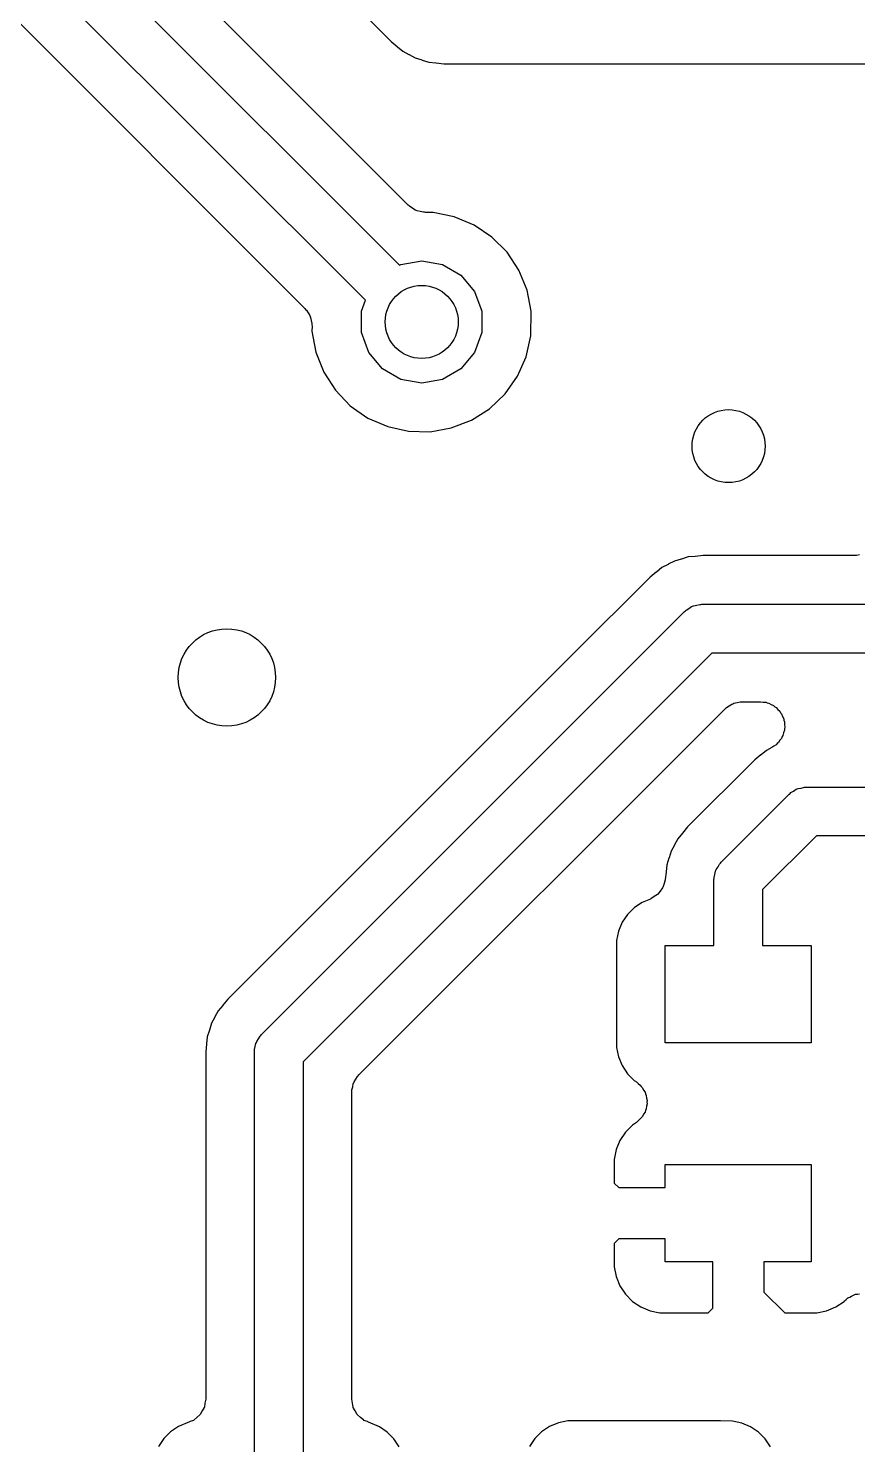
# Model space of a CAD drawing. Extents: x 69.6 to 139.6, y -158 to -61.
# Drawn here: x 82.78 to 86.19, y -103.1 to -97.28 of the extents above; entities that cross this region are included whole.
import ezdxf

# ---------------------------------------------------------------- set-up
doc = ezdxf.new("R2010")
doc.units = 0
doc.header["$MEASUREMENT"] = 0
doc.layers.add('BLACK', color=7, linetype='CONTINUOUS')

msp = doc.modelspace()

# ---------------------------------------------------------------- linework, layer by layer
at = {"layer": 'Black'}
for p, q in [((80.5474, -93.6117), (84.2744, -97.3387)), ((84.345, -98.0108), (82.5231, -96.1888)), ((82.3782, -96.3268), (84.3087, -98.2573)), ((84.1694, -98.4009), (82.2661, -96.4975)), ((82.343, -96.8572), (83.9204, -98.4347)), ((84.2744, -97.3387), (84.2992, -97.359)), ((84.2992, -97.359), (84.2996, -97.3595)), ((84.2996, -97.3595), (84.3, -97.3597)), ((84.3, -97.3597), (84.322, -97.3782)), ((84.322, -97.3782), (84.3473, -97.3917)), ((84.3473, -97.3917), (84.3477, -97.3921)), ((84.3477, -97.3921), (84.3482, -97.3922)), ((84.3482, -97.3922), (84.3734, -97.4061)), ((84.3734, -97.4061), (84.4008, -97.4144)), ((84.4008, -97.4144), (84.4013, -97.4147)), ((84.4013, -97.4147), (84.4018, -97.4148)), ((84.4018, -97.4148), (84.4292, -97.4235)), ((84.4292, -97.4235), (84.4577, -97.4263)), ((84.4577, -97.4263), (84.4583, -97.4265)), ((84.4583, -97.4265), (84.4588, -97.4265)), ((84.4588, -97.4265), (84.4904, -97.43)), ((84.4904, -97.43), (91.7043, -97.43)), ((84.3484, -98.0131), (84.345, -98.0108)), ((84.3509, -98.0162), (84.3484, -98.0131)), ((84.3625, -98.023), (84.3509, -98.0162)), ((84.3735, -98.0307), (84.3625, -98.023)), ((84.3774, -98.0318), (84.3735, -98.0307)), ((84.3809, -98.0338), (84.3774, -98.0318)), ((84.3941, -98.0362), (84.3809, -98.0338)), ((84.407, -98.0397), (84.3941, -98.0362)), ((84.4111, -98.0393), (84.407, -98.0397)), ((84.4151, -98.0401), (84.4111, -98.0393)), ((84.4473, -98.0403), (84.4151, -98.0401)), ((84.5337, -98.058), (84.4473, -98.0403)), ((84.6151, -98.0922), (84.5337, -98.058)), ((84.6882, -98.1416), (84.6151, -98.0922)), ((84.7504, -98.2042), (84.6882, -98.1416)), ((84.7993, -98.2777), (84.7504, -98.2042)), ((84.3087, -98.2573), (84.3142, -98.2542)), ((84.3142, -98.2542), (84.4, -98.239)), ((84.4, -98.239), (84.4858, -98.2542)), ((84.4858, -98.2542), (84.5613, -98.2978)), ((84.8329, -98.3593), (84.7993, -98.2777)), ((84.5613, -98.2978), (84.6173, -98.3645)), ((84.1529, -98.4464), (84.1694, -98.4009)), ((84.6173, -98.3645), (84.6471, -98.4464)), ((84.8499, -98.4452), (84.8329, -98.3593)), ((83.9204, -98.4347), (83.9233, -98.4389)), ((83.9233, -98.4389), (83.9272, -98.4422)), ((83.9272, -98.4422), (83.9332, -98.453)), ((83.9332, -98.453), (83.9403, -98.4631)), ((83.9403, -98.4631), (83.9417, -98.4681)), ((84.1529, -98.5336), (84.1529, -98.4464)), ((84.6471, -98.4464), (84.6471, -98.5336)), ((84.8485, -98.5474), (84.8499, -98.4452)), ((83.9417, -98.4681), (83.9441, -98.4725)), ((83.9441, -98.4725), (83.9461, -98.4847)), ((83.9461, -98.4847), (83.9493, -98.4967)), ((83.9493, -98.4967), (83.9489, -98.5018)), ((83.9489, -98.5018), (83.9497, -98.5068)), ((83.9497, -98.5068), (83.9494, -98.5278)), ((83.9494, -98.5278), (83.9653, -98.6146)), ((84.1827, -98.6155), (84.1529, -98.5336)), ((84.6471, -98.5336), (84.6173, -98.6155)), ((84.8291, -98.6327), (84.8485, -98.5474)), ((83.9653, -98.6146), (83.9978, -98.6967)), ((84.2387, -98.6822), (84.1827, -98.6155)), ((84.6173, -98.6155), (84.5613, -98.6822)), ((84.7932, -98.7134), (84.8291, -98.6327)), ((83.9978, -98.6967), (84.0456, -98.7709)), ((84.3142, -98.7258), (84.2387, -98.6822)), ((84.5613, -98.6822), (84.4858, -98.7258)), ((84.4, -98.741), (84.3142, -98.7258)), ((84.4858, -98.7258), (84.4, -98.741)), ((84.7423, -98.7855), (84.7932, -98.7134)), ((84.0456, -98.7709), (84.1069, -98.8344)), ((84.6784, -98.8463), (84.7423, -98.7855)), ((84.1069, -98.8344), (84.1794, -98.8847)), ((84.6039, -98.8936), (84.6784, -98.8463)), ((84.1794, -98.8847), (84.2603, -98.92)), ((84.2603, -98.92), (84.3465, -98.939)), ((84.4347, -98.9408), (84.5216, -98.9255)), ((84.5216, -98.9255), (84.6039, -98.8936)), ((84.3465, -98.939), (84.4347, -98.9408)), ((85.4937, -99.4553), (85.4662, -99.4636)), ((85.5223, -99.4528), (85.4937, -99.4553)), ((85.5228, -99.4527), (85.5223, -99.4528)), ((85.5233, -99.4527), (85.5228, -99.4527)), ((85.5553, -99.4496), (85.5233, -99.4527)), ((86.1765, -99.4496), (85.5553, -99.4496)), ((86.1807, -99.4488), (86.1765, -99.4496)), ((86.1849, -99.4492), (86.1807, -99.4488)), ((86.1977, -99.4458), (86.1849, -99.4492)), ((85.3859, -99.4991), (85.3637, -99.5172)), ((85.4114, -99.4859), (85.3859, -99.4991)), ((85.4118, -99.4855), (85.4114, -99.4859)), ((85.4123, -99.4854), (85.4118, -99.4855)), ((85.4377, -99.4719), (85.4123, -99.4854)), ((85.4652, -99.4639), (85.4377, -99.4719)), ((85.4657, -99.4637), (85.4652, -99.4639)), ((85.4662, -99.4636), (85.4657, -99.4637)), ((85.338, -99.5377), (85.0207, -99.855)), ((85.3628, -99.5179), (85.338, -99.5377)), ((85.338, -99.5377), (85.338, -99.5377)), ((85.3632, -99.5175), (85.3628, -99.5179)), ((85.3637, -99.5172), (85.3632, -99.5175)), ((83.7423, -101.416), (85.4797, -99.6789)), ((85.4797, -99.6789), (85.4833, -99.6763)), ((85.4833, -99.6763), (85.4861, -99.673)), ((85.4861, -99.673), (85.4975, -99.6664)), ((85.4975, -99.6664), (85.5082, -99.6589)), ((85.5082, -99.6589), (85.5124, -99.6578)), ((85.5124, -99.6578), (85.5162, -99.6556)), ((85.5162, -99.6556), (85.5291, -99.6533)), ((85.5291, -99.6533), (85.5417, -99.65)), ((85.5417, -99.65), (85.5461, -99.6503)), ((85.5461, -99.6503), (85.5504, -99.6496)), ((85.5504, -99.6496), (86.4003, -99.6496)), ((85.5918, -99.8496), (83.913, -101.528)), ((85.0207, -99.855), (84.8499, -100.026)), ((86.4003, -99.8496), (85.5918, -99.8496)), ((84.8499, -100.026), (83.6043, -101.271)), ((84.1423, -101.582), (85.6454, -100.079)), ((85.6454, -100.079), (85.649, -100.076)), ((85.649, -100.076), (85.6518, -100.073)), ((85.6518, -100.073), (85.6631, -100.066)), ((85.6631, -100.066), (85.6738, -100.059)), ((85.6738, -100.059), (85.6781, -100.058)), ((85.6781, -100.058), (85.6819, -100.056)), ((85.6819, -100.056), (85.6948, -100.053)), ((85.6948, -100.053), (85.7074, -100.05)), ((85.7074, -100.05), (85.7118, -100.05)), ((85.7118, -100.05), (85.7161, -100.05)), ((85.7161, -100.05), (85.791, -100.05)), ((85.791, -100.05), (85.8018, -100.051)), ((85.8018, -100.051), (85.8128, -100.052)), ((85.8128, -100.052), (85.8188, -100.054)), ((85.8188, -100.054), (85.8252, -100.056)), ((85.8252, -100.056), (85.8347, -100.061)), ((85.8347, -100.061), (85.8449, -100.065)), ((85.8449, -100.065), (85.8496, -100.07)), ((85.8496, -100.07), (85.8553, -100.073)), ((85.8553, -100.073), (85.8623, -100.081)), ((85.8623, -100.081), (85.8704, -100.089)), ((85.8704, -100.089), (85.8734, -100.095)), ((85.8734, -100.095), (85.8776, -100.1)), ((85.8776, -100.1), (85.8814, -100.11)), ((85.8814, -100.11), (85.8864, -100.12)), ((85.8864, -100.12), (85.8872, -100.126)), ((85.8872, -100.126), (85.8895, -100.132)), ((85.8895, -100.132), (85.8895, -100.143)), ((85.8895, -100.143), (85.8909, -100.154)), ((85.8909, -100.154), (85.8895, -100.16)), ((85.8705, -100.208), (85.8646, -100.217)), ((85.8776, -100.2), (85.8705, -100.208)), ((85.8798, -100.193), (85.8776, -100.2)), ((85.8833, -100.188), (85.8798, -100.193)), ((85.8857, -100.177), (85.8833, -100.188)), ((85.8895, -100.167), (85.8857, -100.177)), ((85.8895, -100.16), (85.8895, -100.167)), ((85.7924, -100.268), (85.7676, -100.288)), ((85.7928, -100.268), (85.7924, -100.268)), ((85.7932, -100.268), (85.7928, -100.268)), ((85.8155, -100.25), (85.7932, -100.268)), ((85.837, -100.238), (85.8155, -100.25)), ((85.8457, -100.232), (85.837, -100.238)), ((85.8553, -100.226), (85.8457, -100.232)), ((85.8594, -100.221), (85.8553, -100.226)), ((85.8646, -100.217), (85.8594, -100.221)), ((85.7676, -100.288), (85.4913, -100.564)), ((85.6293, -100.709), (85.9093, -100.429)), ((85.9093, -100.429), (85.9129, -100.427)), ((85.9129, -100.427), (85.9157, -100.423)), ((85.9157, -100.423), (85.927, -100.417)), ((85.927, -100.417), (85.9377, -100.409)), ((85.9377, -100.409), (85.942, -100.408)), ((85.942, -100.408), (85.9458, -100.406)), ((85.9458, -100.406), (85.9587, -100.404)), ((85.9587, -100.404), (85.9713, -100.4)), ((85.9713, -100.4), (85.9757, -100.401)), ((85.9757, -100.401), (85.98, -100.4)), ((85.98, -100.4), (88.3263, -100.4)), ((85.4518, -100.612), (85.4383, -100.637)), ((85.4703, -100.59), (85.4518, -100.612)), ((85.4705, -100.59), (85.4703, -100.59)), ((85.471, -100.589), (85.4705, -100.59)), ((85.4913, -100.564), (85.471, -100.589)), ((86.0214, -100.6), (85.8, -100.821)), ((88.3263, -100.6), (86.0214, -100.6)), ((85.4239, -100.663), (85.4156, -100.691)), ((85.4378, -100.638), (85.4239, -100.663)), ((85.4379, -100.638), (85.4378, -100.638)), ((85.4383, -100.637), (85.4379, -100.638)), ((85.4065, -100.719), (85.4036, -100.748)), ((85.4152, -100.692), (85.4065, -100.719)), ((85.4153, -100.691), (85.4152, -100.692)), ((85.4156, -100.691), (85.4153, -100.691)), ((85.6094, -100.738), (85.6169, -100.727)), ((85.6169, -100.727), (85.6234, -100.716)), ((85.6234, -100.716), (85.6268, -100.713)), ((85.6268, -100.713), (85.6293, -100.709)), ((85.3999, -100.781), (85.395, -100.796)), ((85.4002, -100.779), (85.3999, -100.78)), ((85.3999, -100.78), (85.3999, -100.781)), ((85.4035, -100.749), (85.4002, -100.779)), ((85.4036, -100.748), (85.4035, -100.748)), ((85.4035, -100.748), (85.4035, -100.749)), ((85.6, -100.78), (85.6008, -100.776)), ((85.6, -101.051), (85.6, -100.78)), ((85.6004, -100.771), (85.6038, -100.759)), ((85.6008, -100.776), (85.6004, -100.771)), ((85.6038, -100.759), (85.606, -100.746)), ((85.606, -100.746), (85.6082, -100.742)), ((85.6082, -100.742), (85.6094, -100.738)), ((85.3545, -100.85), (85.3408, -100.859)), ((85.3682, -100.841), (85.3545, -100.85)), ((85.3689, -100.841), (85.3682, -100.841)), ((85.3698, -100.84), (85.3689, -100.841)), ((85.3795, -100.827), (85.3698, -100.84)), ((85.3894, -100.814), (85.3795, -100.827)), ((85.3898, -100.813), (85.3894, -100.814)), ((85.3904, -100.812), (85.3898, -100.813)), ((85.395, -100.796), (85.3904, -100.812)), ((85.8, -100.821), (85.8, -101.051)), ((85.2733, -100.895), (85.2454, -100.923)), ((85.3059, -100.874), (85.2733, -100.895)), ((85.3389, -100.86), (85.3059, -100.874)), ((85.3398, -100.859), (85.3389, -100.86)), ((85.3408, -100.859), (85.3398, -100.859)), ((85.2235, -100.955), (85.2083, -100.992)), ((85.2454, -100.923), (85.2235, -100.955)), ((85.2083, -100.992), (85.2004, -101.03)), ((85.2004, -101.03), (85.2001, -101.079)), ((85.2001, -101.079), (85.2003, -101.469)), ((85.4003, -101.45), (85.4003, -101.051)), ((85.4003, -101.051), (85.6, -101.051)), ((85.8, -101.051), (85.9997, -101.051)), ((85.9997, -101.051), (85.9997, -101.45)), ((83.5833, -101.297), (83.5648, -101.319)), ((83.5835, -101.297), (83.5833, -101.297)), ((83.584, -101.296), (83.5835, -101.297)), ((83.6043, -101.271), (83.584, -101.296)), ((83.5369, -101.37), (83.5286, -101.398)), ((83.5508, -101.345), (83.5369, -101.37)), ((83.5509, -101.345), (83.5508, -101.345)), ((83.5513, -101.344), (83.5509, -101.345)), ((83.5648, -101.319), (83.5513, -101.344)), ((83.5195, -101.426), (83.5166, -101.455)), ((83.5282, -101.399), (83.5195, -101.426)), ((83.5283, -101.398), (83.5282, -101.399)), ((83.5286, -101.398), (83.5283, -101.398)), ((83.7299, -101.434), (83.7364, -101.423)), ((83.7364, -101.423), (83.7398, -101.42)), ((83.7398, -101.42), (83.7423, -101.416)), ((83.5165, -101.456), (83.513, -101.487)), ((83.513, -101.487), (83.513, -102.914)), ((83.5166, -101.455), (83.5165, -101.455)), ((83.5165, -101.455), (83.5165, -101.456)), ((83.713, -101.487), (83.7138, -101.483)), ((83.713, -103.203), (83.713, -101.487)), ((83.7134, -101.478), (83.7168, -101.466)), ((83.7138, -101.483), (83.7134, -101.478)), ((83.7168, -101.466), (83.719, -101.453)), ((83.719, -101.453), (83.7212, -101.449)), ((83.7212, -101.449), (83.7224, -101.445)), ((83.7224, -101.445), (83.7299, -101.434)), ((85.2003, -101.469), (85.2079, -101.508)), ((85.9997, -101.45), (85.4003, -101.45)), ((83.913, -101.528), (83.913, -103.203)), ((85.2079, -101.508), (85.2228, -101.544)), ((85.2228, -101.544), (85.2445, -101.577)), ((84.1224, -101.61), (84.1299, -101.6)), ((84.1299, -101.6), (84.1364, -101.588)), ((84.1364, -101.588), (84.1398, -101.586)), ((84.1398, -101.586), (84.1423, -101.582)), ((85.2445, -101.577), (85.2722, -101.605)), ((85.2722, -101.605), (85.2817, -101.611)), ((84.113, -101.653), (84.1138, -101.648)), ((84.113, -102.914), (84.113, -101.653)), ((84.1134, -101.644), (84.1168, -101.631)), ((84.1138, -101.648), (84.1134, -101.644)), ((84.1168, -101.631), (84.119, -101.618)), ((84.119, -101.618), (84.1212, -101.615)), ((84.1212, -101.615), (84.1224, -101.61)), ((85.2817, -101.611), (85.2892, -101.618)), ((85.2892, -101.618), (85.2977, -101.624)), ((85.2977, -101.624), (85.3016, -101.63)), ((85.3016, -101.63), (85.3067, -101.635)), ((85.3067, -101.635), (85.3112, -101.645)), ((85.3112, -101.645), (85.3171, -101.653)), ((85.3171, -101.653), (85.3188, -101.66)), ((85.3188, -101.66), (85.3219, -101.666)), ((85.3219, -101.666), (85.323, -101.677)), ((85.3219, -101.722), (85.3188, -101.728)), ((85.323, -101.711), (85.3219, -101.722)), ((85.323, -101.677), (85.3255, -101.687)), ((85.3255, -101.701), (85.323, -101.711)), ((85.3255, -101.687), (85.3248, -101.694)), ((85.3248, -101.694), (85.3255, -101.701)), ((85.2817, -101.777), (85.2658, -101.788)), ((85.2892, -101.77), (85.2817, -101.777)), ((85.2977, -101.763), (85.2892, -101.77)), ((85.3016, -101.758), (85.2977, -101.763)), ((85.3067, -101.753), (85.3016, -101.758)), ((85.3112, -101.743), (85.3067, -101.753)), ((85.3171, -101.735), (85.3112, -101.743)), ((85.3188, -101.728), (85.3171, -101.735)), ((85.2368, -101.817), (85.214, -101.851)), ((85.2658, -101.788), (85.2368, -101.817)), ((85.1983, -101.889), (85.1903, -101.93)), ((85.214, -101.851), (85.1983, -101.889)), ((85.1903, -101.93), (85.1903, -102.026)), ((85.4003, -102.045), (85.4003, -101.95)), ((85.4003, -101.95), (85.9997, -101.95)), ((85.9997, -101.95), (85.9997, -102.349)), ((85.1903, -102.026), (85.2092, -102.045)), ((85.2092, -102.045), (85.4003, -102.045)), ((85.2092, -102.255), (85.1903, -102.274)), ((85.1903, -102.274), (85.1903, -102.37)), ((85.4003, -102.255), (85.2092, -102.255)), ((85.4003, -102.349), (85.4003, -102.255)), ((85.595, -102.349), (85.4003, -102.349)), ((85.595, -102.54), (85.595, -102.349)), ((85.9997, -102.349), (85.805, -102.349)), ((85.805, -102.349), (85.805, -102.474)), ((85.1903, -102.37), (85.1983, -102.41)), ((85.1983, -102.41), (85.214, -102.448)), ((85.214, -102.448), (85.2368, -102.482)), ((85.805, -102.474), (85.8905, -102.559)), ((85.2368, -102.482), (85.2658, -102.512)), ((85.2658, -102.512), (85.2999, -102.535)), ((85.2999, -102.535), (85.3379, -102.551)), ((86.0621, -102.551), (86.1001, -102.535)), ((86.1001, -102.535), (86.1342, -102.512)), ((86.1342, -102.512), (86.1361, -102.51)), ((86.1361, -102.51), (86.1435, -102.504)), ((86.1435, -102.504), (86.15, -102.498)), ((86.15, -102.498), (86.1576, -102.495)), ((86.1576, -102.495), (86.1645, -102.49)), ((86.1645, -102.49), (86.1732, -102.487)), ((86.1732, -102.487), (86.1815, -102.483)), ((86.1815, -102.483), (86.1899, -102.483)), ((86.1899, -102.483), (86.198, -102.481)), ((85.3379, -102.551), (85.3782, -102.559)), ((85.3782, -102.559), (85.4288, -102.559)), ((85.4288, -102.559), (85.576, -102.559)), ((85.576, -102.559), (85.595, -102.54)), ((85.8905, -102.559), (85.9711, -102.559)), ((85.9711, -102.559), (86.0218, -102.559)), ((86.0218, -102.559), (86.0621, -102.551)), ((83.5102, -102.93), (83.5077, -102.946)), ((83.513, -102.914), (83.5102, -102.93)), ((84.1158, -102.93), (84.113, -102.914)), ((84.1181, -102.946), (84.1158, -102.93)), ((83.463, -103.001), (83.4493, -103.006)), ((83.4638, -103), (83.463, -103.001)), ((83.4648, -103), (83.4638, -103)), ((83.4771, -102.989), (83.4648, -103)), ((83.4896, -102.978), (83.4771, -102.989)), ((83.4901, -102.977), (83.4896, -102.978)), ((83.4909, -102.977), (83.4901, -102.977)), ((83.4988, -102.962), (83.4909, -102.977)), ((83.507, -102.948), (83.4988, -102.962)), ((83.5072, -102.947), (83.507, -102.948)), ((83.5077, -102.946), (83.5072, -102.947)), ((84.1188, -102.947), (84.1181, -102.946)), ((84.119, -102.948), (84.1188, -102.947)), ((84.127, -102.962), (84.119, -102.948)), ((84.1346, -102.976), (84.127, -102.962)), ((84.1357, -102.977), (84.1346, -102.976)), ((84.1364, -102.978), (84.1357, -102.977)), ((84.1486, -102.989), (84.1364, -102.978)), ((84.1606, -102.999), (84.1486, -102.989)), ((84.1619, -103), (84.1606, -102.999)), ((84.163, -103.001), (84.1619, -103)), ((84.178, -103.006), (84.163, -103.001)), ((84.9999, -103.003), (84.9614, -103.011)), ((85.595, -103.003), (84.9999, -103.003)), ((85.6268, -103.003), (85.595, -103.003)), ((85.6755, -103.004), (85.6268, -103.003)), ((85.7139, -103.012), (85.6755, -103.004)), ((83.3685, -103.048), (83.3406, -103.075)), ((83.4012, -103.026), (83.3685, -103.048)), ((83.4465, -103.007), (83.4012, -103.026)), ((83.4493, -103.006), (83.4465, -103.007)), ((84.1795, -103.007), (84.178, -103.006)), ((84.1809, -103.008), (84.1795, -103.007)), ((84.2261, -103.027), (84.1809, -103.008)), ((84.2586, -103.049), (84.2261, -103.027)), ((84.2862, -103.076), (84.2586, -103.049)), ((84.8925, -103.048), (84.8646, -103.075)), ((84.9252, -103.026), (84.8925, -103.048)), ((84.9614, -103.011), (84.9252, -103.026)), ((85.7501, -103.027), (85.7139, -103.012)), ((85.7826, -103.049), (85.7501, -103.027)), ((85.8102, -103.076), (85.7826, -103.049)), ((83.3406, -103.075), (83.3187, -103.108)), ((84.3079, -103.109), (84.2862, -103.076)), ((84.8646, -103.075), (84.8427, -103.108)), ((85.8319, -103.109), (85.8102, -103.076))]:
    msp.add_line(p, q, dxfattribs=at)
for centre, radius in [((84.4, -98.49), 0.15), ((85.66, -99), 0.15), ((83.6, -99.95), 0.2)]:
    msp.add_circle(centre, radius, dxfattribs=at)

doc.saveas('drawing.dxf')
